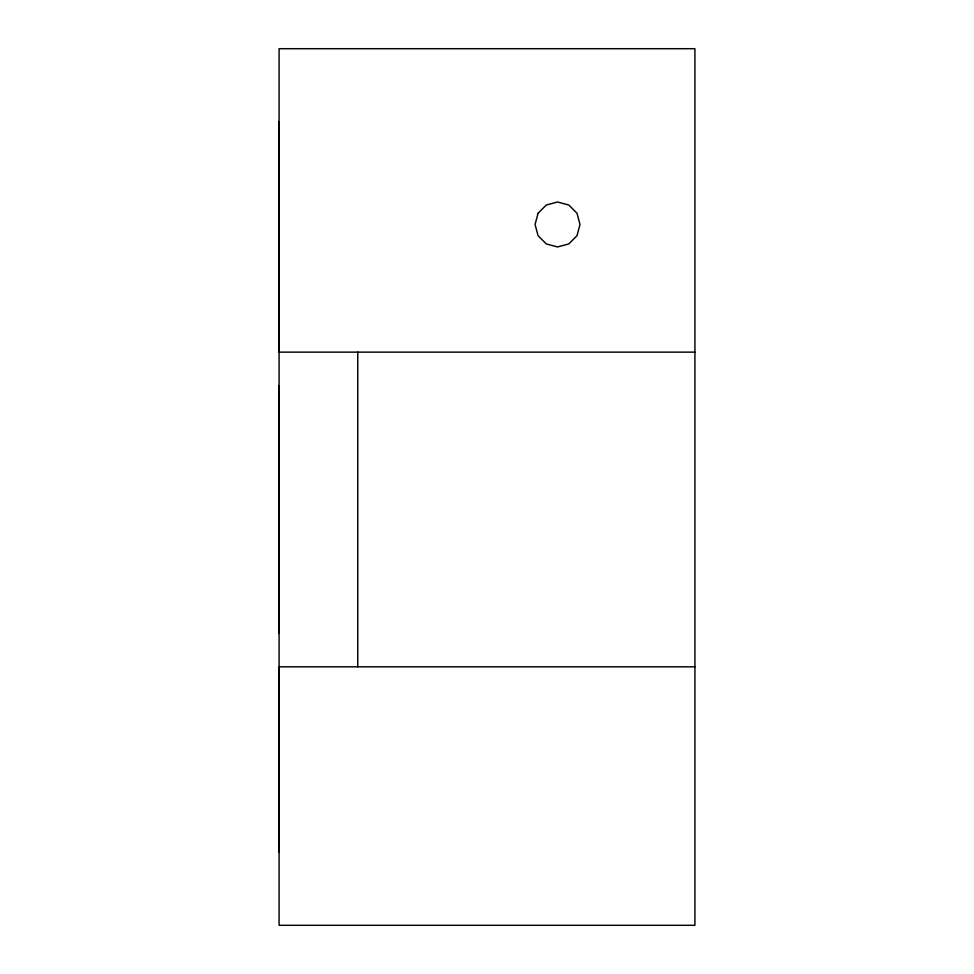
<?xml version="1.0" encoding="UTF-8"?>
<svg xmlns="http://www.w3.org/2000/svg" width="974" height="974" viewBox="0 0 974 974"><rect width="100%" height="100%" fill="white"/><g stroke="black" fill="none" stroke-linecap="round" stroke-linejoin="round"><path stroke-width="1.46" d="M279.088 633.1L279.088 385.85M694.912 666.813L694.912 925.3L279.088 925.3L279.088 666.813L694.912 666.813L694.912 48.7L279.088 48.7L279.088 352.138L694.912 352.138M357.762 352.138L357.762 666.813M279.088 121.75L279.088 852.25M538.074 213.233L535.067 224.47L538.074 235.708L546.304 243.938L557.542 246.946L568.779 243.938L576.998 235.708L580.017 224.47L576.998 213.233L568.779 205.015L557.542 201.995L546.304 205.015L538.074 213.233"/></g></svg>
